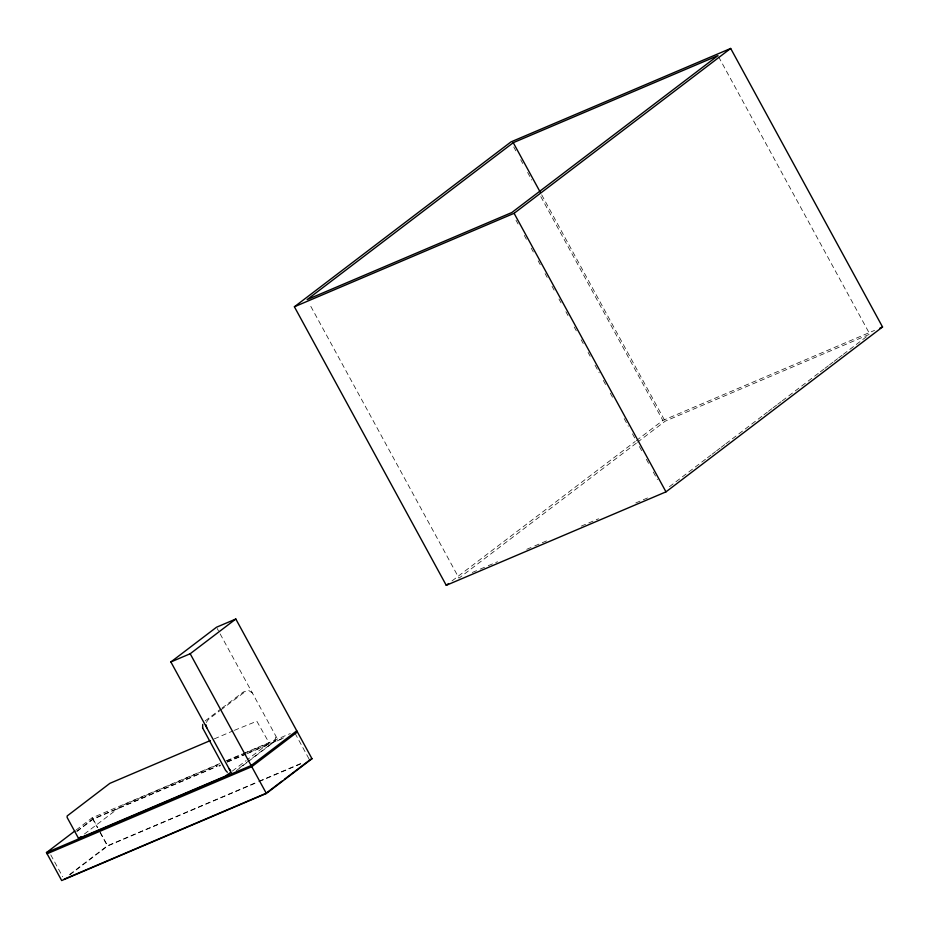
<?xml version="1.0" encoding="UTF-8"?>
<svg xmlns="http://www.w3.org/2000/svg" width="929" height="929" viewBox="0 0 929 929"><rect width="100%" height="100%" fill="white"/><g stroke="black" fill="none" stroke-linecap="round" stroke-linejoin="round"><path stroke-width="0.7" stroke-dasharray="4.64 3.48" d="M206.273 722.507L208.34 719.487L219.558 710.94M247.033 752.316L269.178 742.979L247.265 759.713M205.158 720.904L220.87 708.955M221.985 708.095L243.224 692.07L248.531 690.34L252.374 693.011M220.672 710.093L246.557 690.63M76.108 830.027L92.076 817.868L219.674 763.592M76.747 831.188L92.714 819.03L217.653 765.891M77.037 831.432L93.132 819.181L216.678 766.634M84.423 833.998L121.862 805.617L217.653 764.822M452.017 580.927L635.192 441.496M636.342 440.613L662.841 420.442L874.561 330.387M69.675 874.468L107.311 845.82L257.507 781.928M636.342 443.145L458.996 578.14L309.206 303.423M637.491 442.262L665.129 421.22L869.823 334.161L718.651 56.89M69.791 874.851L107.741 845.959L257.844 782.113M232.343 771.082L246.127 760.584M239.81 767.668L277.457 739.019L217.2 628.503M236.268 770.722L247.486 762.186M248.612 761.327L273.823 742.074L275.634 737.986L274.879 734.282M669.437 486.691L706.295 458.636M707.445 457.765L710.894 455.129M712.055 454.258L715.504 451.622M716.654 450.751L720.114 448.115M721.264 447.244L724.713 444.608M725.874 443.737L762.721 415.681M763.87 414.81L767.331 412.174M768.48 411.303L771.929 408.667M773.079 407.796L776.539 405.16M777.689 404.289L781.15 401.653M782.299 400.782L819.146 372.726M820.295 371.855L823.756 369.219M824.906 368.348L828.366 365.712M829.516 364.842L832.965 362.205M834.114 361.335L837.575 358.699M838.724 357.828L842.185 355.192M843.335 354.321L868.661 335.032M472.28 572.485L478.934 569.663M480.258 569.094L486.901 566.272M488.236 565.703L497.538 561.743M526.778 549.306L533.42 546.484M534.756 545.915L549.376 539.703M581.275 526.128L598.555 518.777M635.773 502.949L650.393 496.725M214.332 738.857L233.028 730.902M234.363 730.333L256.845 721.218L269.178 742.979M226.328 760.77L242.272 753.976M243.607 753.419L290.336 733.538M227.001 760.839L245.697 752.885M226.955 761.931L285.435 737.057M227.303 762.105L245.895 754.197M247.23 753.64L284.425 737.812M258.843 781.359L301.368 763.266M259.168 781.544L301.681 763.464M541.7 194.835L665.129 421.22M513.749 146.991L515.827 150.812M520.681 159.718L522.76 163.527M527.614 172.434L531.783 180.063M540.794 196.6L662.841 420.442M515.978 220.173L518.057 223.982M524.304 235.432L526.383 239.241M531.237 248.148L533.316 251.968M538.17 260.863L540.248 264.684M545.102 273.59L547.181 277.399M552.035 286.306L554.114 290.115M558.968 299.022L561.058 302.842M565.912 311.738L567.991 315.558M574.227 327.008L576.305 330.817M581.159 339.724L583.238 343.544M588.092 352.439L590.182 356.26M595.036 365.155L599.193 372.796M603.351 380.425L606.126 385.512M610.283 393.141L613.059 398.227M624.16 418.584L628.318 426.214M632.475 433.843L635.25 438.929M639.407 446.559L642.183 451.645M646.352 459.274L649.116 464.361M653.284 472.002L657.442 479.631M295.05 733.295L308.985 758.854M93.132 819.181L97.789 827.704M100.437 832.57L107.741 845.959M92.076 817.868L97.359 827.553M100.018 832.43L107.311 845.82M50.77 854.877L62.719 876.79"/><path stroke-width="1.39" d="M202.696 724.446L202.627 727.895M230.044 772.823L224.946 776.319L78.593 838.492L80.974 836.623M294.4 306.779L510.973 141.905L730.682 48.447L882.55 326.985L665.977 491.859L446.257 585.316L294.4 306.779L514.109 213.31L730.682 48.447M513.261 142.683L307.127 299.602L511.821 212.532L717.954 55.612L513.261 142.683L540.306 192.291M231.832 773.752L170.878 661.959L216.515 627.226L235.815 619.016L312.005 758.749L266.379 793.482L61.686 880.553L46.45 852.601L74.97 830.898M170.878 661.959L190.19 653.749L235.815 619.016M446.257 585.316L448.568 583.563M296.769 730.798L251.144 765.531L46.45 852.601M297.408 731.971L251.771 766.704L47.089 853.774M267.099 792.46L282.056 781.08M284.355 779.338L309.647 760.073M220.196 765.38L219.232 765.833M879.891 328.123L882.55 326.985M210.326 740.552L109.877 783.344L67.132 815.987L67.167 817.532L78.593 838.492M309.345 759.876L312.005 758.749M64.043 879.229L265.949 793.343M227.35 772.254L225.608 770.385L202.615 727.883M230.613 770.675L229.242 769.015M514.109 213.31L665.977 491.859M190.19 653.749L266.379 793.482M206.749 727.744L205.971 724.817"/></g></svg>
